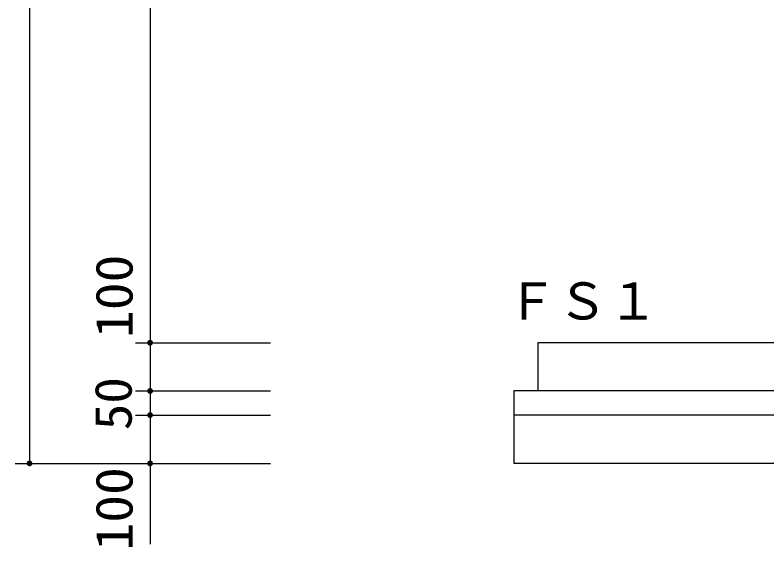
# Model space of a CAD drawing. Units: millimetres, scale not verified. Extents: x -8910 to 8910, y -6308 to 6308.
# Drawn here: x -610 to 949, y -69 to 1033 of the extents above; entities that cross this region are included whole.
import ezdxf
from ezdxf.enums import TextEntityAlignment as Align

# ---------------------------------------------------------------- set-up
doc = ezdxf.new("R2010")
doc.units = ezdxf.units.MM
doc.header["$LTSCALE"] = 30
for name, color, linetype, lineweight in [('0-4_機器', 2, 'Continuous', 25), ('0-6_製作', 5, 'Continuous', 25), ('0-8_08', 2, 'Continuous', 25)]:
    doc.layers.add(name, color=color, linetype=linetype, lineweight=lineweight)
doc.styles.add('ＭＳ ゴシック', font='')
doc.styles.get('ＭＳ ゴシック').set_extended_font_data('MS Gothic')

msp = doc.modelspace()

# ---------------------------------------------------------------- linework, layer by layer
at = {"layer": '0-4_機器'}
for p, q in [((1493.85, 353.74), (473.85, 353.74)), ((473.85, 353.74), (473.85, 253.74)), ((423.86, 253.74), (423.86, 103.74)), ((1543.85, 253.74), (423.86, 253.74)), ((1543.85, 103.74), (423.86, 103.74))]:
    msp.add_line(p, q, dxfattribs=at)
at = {"layer": '0-6_製作', "color": 2}
for p, q in [((-580.05, 2233.74), (-580.05, 103.74)), ((-330.05, 2133.74), (-330.05, 353.74)), ((-360.05, 353.74), (-80.5, 353.74)), ((-330.05, 353.74), (-330.05, 253.74)), ((-360.05, 253.74), (-80.5, 253.74)), ((-330.05, 253.74), (-330.05, 203.74)), ((-360.05, 203.74), (-80.5, 203.74)), ((-330.05, 203.74), (-330.05, 103.74)), ((-610.05, 103.74), (-330.05, 103.74)), ((-360.05, 103.74), (-80.5, 103.74)), ((-330.05, 103.74), (-330.05, -63.52))]:
    msp.add_line(p, q, dxfattribs=at)
at = {"layer": '0-6_製作'}
for points in [[(-330.05, 359.74), (-336.04, 354.12), (-335.94, 354.87)], [(-330.05, 353.74), (-336.04, 354.12), (-330.05, 359.74)], [(-330.05, 359.74), (-335.94, 354.87), (-330.8, 359.7)], [(-330.8, 359.7), (-335.94, 354.87), (-335.76, 355.6)], [(-330.8, 359.7), (-335.76, 355.6), (-331.54, 359.55)], [(-331.54, 359.55), (-335.76, 355.6), (-335.48, 356.3)], [(-331.54, 359.55), (-335.48, 356.3), (-332.26, 359.32)], [(-332.26, 359.32), (-335.48, 356.3), (-335.12, 356.96)], [(-332.26, 359.32), (-335.12, 356.96), (-332.94, 359)], [(-332.94, 359), (-335.12, 356.96), (-334.67, 357.57)], [(-332.94, 359), (-334.67, 357.57), (-333.58, 358.6)], [(-333.58, 358.6), (-334.67, 357.57), (-334.16, 358.12)], [(-329.67, 359.73), (-330.05, 353.74), (-330.05, 359.74)], [(-328.93, 359.64), (-330.05, 353.74), (-329.67, 359.73)], [(-328.2, 359.45), (-330.05, 353.74), (-328.93, 359.64)], [(-327.5, 359.17), (-330.05, 353.74), (-328.2, 359.45)], [(-326.84, 358.81), (-330.05, 353.74), (-327.5, 359.17)], [(-326.23, 358.37), (-330.05, 353.74), (-326.84, 358.81)], [(-330.05, 353.74), (-336.05, 353.74), (-336.04, 354.12)], [(-330.05, 353.74), (-336, 352.99), (-336.05, 353.74)], [(-330.05, 353.74), (-335.86, 352.25), (-336, 352.99)], [(-330.05, 353.74), (-335.63, 351.53), (-335.86, 352.25)], [(-330.05, 353.74), (-335.31, 350.85), (-335.63, 351.53)], [(-330.05, 353.74), (-334.9, 350.22), (-335.31, 350.85)], [(-330.05, 353.74), (-334.42, 349.64), (-334.9, 350.22)], [(-330.05, 353.74), (-333.88, 349.12), (-334.42, 349.64)], [(-330.05, 347.74), (-333.88, 349.12), (-330.05, 353.74)], [(-330.05, 347.74), (-333.27, 348.68), (-333.88, 349.12)], [(-330.05, 347.74), (-332.61, 348.31), (-333.27, 348.68)], [(-330.05, 347.74), (-331.9, 348.04), (-332.61, 348.31)], [(-330.05, 347.74), (-331.17, 347.85), (-331.9, 348.04)], [(-330.05, 347.74), (-330.43, 347.75), (-331.17, 347.85)], [(-325.68, 357.85), (-330.05, 353.74), (-326.23, 358.37)], [(-325.2, 357.27), (-330.05, 353.74), (-325.68, 357.85)], [(-325.2, 357.27), (-324.05, 353.74), (-330.05, 353.74)], [(-324.05, 353.74), (-330.05, 347.74), (-330.05, 353.74)], [(-324.06, 353.37), (-330.05, 347.74), (-324.05, 353.74)], [(-324.16, 352.62), (-330.05, 347.74), (-324.06, 353.37)], [(-324.16, 352.62), (-329.3, 347.79), (-330.05, 347.74)], [(-324.34, 351.89), (-329.3, 347.79), (-324.16, 352.62)], [(-324.34, 351.89), (-328.56, 347.93), (-329.3, 347.79)], [(-324.62, 351.19), (-328.56, 347.93), (-324.34, 351.89)], [(-324.62, 351.19), (-327.84, 348.16), (-328.56, 347.93)], [(-324.98, 350.53), (-327.84, 348.16), (-324.62, 351.19)], [(-324.98, 350.53), (-327.16, 348.48), (-327.84, 348.16)], [(-325.43, 349.92), (-327.16, 348.48), (-324.98, 350.53)], [(-325.43, 349.92), (-326.52, 348.89), (-327.16, 348.48)], [(-325.94, 349.37), (-326.52, 348.89), (-325.43, 349.92)], [(-324.79, 356.63), (-324.05, 353.74), (-325.2, 357.27)], [(-324.47, 355.95), (-324.05, 353.74), (-324.79, 356.63)], [(-324.24, 355.23), (-324.05, 353.74), (-324.47, 355.95)], [(-324.1, 354.49), (-324.05, 353.74), (-324.24, 355.23)], [(-331.54, 259.55), (-336.05, 253.74), (-336.04, 254.12)], [(-331.54, 259.55), (-330.05, 253.74), (-336.05, 253.74)], [(-330.05, 253.74), (-336, 252.99), (-336.05, 253.74)], [(-331.54, 259.55), (-336.04, 254.12), (-332.26, 259.32)], [(-332.26, 259.32), (-336.04, 254.12), (-335.94, 254.87)], [(-330.05, 253.74), (-335.86, 252.25), (-336, 252.99)], [(-332.26, 259.32), (-335.94, 254.87), (-332.94, 259)], [(-332.94, 259), (-335.94, 254.87), (-335.76, 255.6)], [(-330.05, 253.74), (-335.63, 251.53), (-335.86, 252.25)], [(-332.94, 259), (-335.76, 255.6), (-333.58, 258.6)], [(-333.58, 258.6), (-335.76, 255.6), (-335.48, 256.3)], [(-330.05, 253.74), (-335.31, 250.85), (-335.63, 251.53)], [(-333.58, 258.6), (-335.48, 256.3), (-334.16, 258.12)], [(-334.16, 258.12), (-335.48, 256.3), (-335.12, 256.96)], [(-330.05, 253.74), (-334.9, 250.22), (-335.31, 250.85)], [(-334.16, 258.12), (-335.12, 256.96), (-334.67, 257.57)], [(-330.05, 253.74), (-334.42, 249.64), (-334.9, 250.22)], [(-330.05, 253.74), (-333.88, 249.12), (-334.42, 249.64)], [(-330.05, 253.74), (-333.27, 248.68), (-333.88, 249.12)], [(-330.05, 247.74), (-333.27, 248.68), (-330.05, 253.74)], [(-330.8, 259.7), (-330.05, 253.74), (-331.54, 259.55)], [(-330.05, 259.74), (-330.05, 253.74), (-330.8, 259.7)], [(-329.67, 259.73), (-330.05, 253.74), (-330.05, 259.74)], [(-328.93, 259.64), (-330.05, 253.74), (-329.67, 259.73)], [(-328.2, 259.45), (-330.05, 253.74), (-328.93, 259.64)], [(-327.5, 259.17), (-330.05, 253.74), (-328.2, 259.45)], [(-326.84, 258.81), (-330.05, 253.74), (-327.5, 259.17)], [(-326.23, 258.37), (-330.05, 253.74), (-326.84, 258.81)], [(-326.23, 258.37), (-324.05, 253.74), (-330.05, 253.74)], [(-324.05, 253.74), (-330.05, 247.74), (-330.05, 253.74)], [(-324.05, 253.74), (-329.3, 247.79), (-330.05, 247.74)], [(-324.05, 253.74), (-328.56, 247.93), (-329.3, 247.79)], [(-324.05, 253.74), (-327.84, 248.16), (-328.56, 247.93)], [(-324.06, 253.37), (-327.84, 248.16), (-324.05, 253.74)], [(-324.16, 252.62), (-327.84, 248.16), (-324.06, 253.37)], [(-324.16, 252.62), (-327.16, 248.49), (-327.84, 248.16)], [(-324.34, 251.89), (-327.16, 248.49), (-324.16, 252.62)], [(-324.34, 251.89), (-326.52, 248.89), (-327.16, 248.49)], [(-324.62, 251.19), (-326.52, 248.89), (-324.34, 251.89)], [(-324.62, 251.19), (-325.94, 249.37), (-326.52, 248.89)], [(-325.68, 257.85), (-324.05, 253.74), (-326.23, 258.37)], [(-324.98, 250.53), (-325.94, 249.37), (-324.62, 251.19)], [(-324.98, 250.53), (-325.43, 249.92), (-325.94, 249.37)], [(-325.2, 257.27), (-324.05, 253.74), (-325.68, 257.85)], [(-324.79, 256.63), (-324.05, 253.74), (-325.2, 257.27)], [(-324.47, 255.95), (-324.05, 253.74), (-324.79, 256.63)], [(-324.24, 255.24), (-324.05, 253.74), (-324.47, 255.95)], [(-324.1, 254.5), (-324.05, 253.74), (-324.24, 255.24)], [(-330.05, 247.74), (-332.61, 248.31), (-333.27, 248.68)], [(-330.05, 247.74), (-331.9, 248.04), (-332.61, 248.31)], [(-330.05, 247.74), (-331.17, 247.85), (-331.9, 248.04)], [(-330.05, 247.74), (-330.43, 247.76), (-331.17, 247.85)], [(-332.26, 209.32), (-336.05, 203.74), (-332.94, 209)], [(-332.26, 209.32), (-330.05, 203.74), (-336.05, 203.74)], [(-332.94, 209), (-336.05, 203.74), (-336.04, 204.12)], [(-330.05, 203.74), (-336, 202.99), (-336.05, 203.74)], [(-332.94, 209), (-336.04, 204.12), (-333.58, 208.6)], [(-333.58, 208.6), (-336.04, 204.12), (-335.94, 204.87)], [(-330.05, 203.74), (-335.86, 202.25), (-336, 202.99)], [(-333.58, 208.6), (-335.94, 204.87), (-334.16, 208.12)], [(-334.16, 208.12), (-335.94, 204.87), (-335.76, 205.6)], [(-330.05, 203.74), (-335.63, 201.53), (-335.86, 202.25)], [(-334.16, 208.12), (-335.76, 205.6), (-334.67, 207.57)], [(-334.67, 207.57), (-335.76, 205.6), (-335.48, 206.3)], [(-330.05, 203.74), (-335.31, 200.85), (-335.63, 201.53)], [(-334.67, 207.57), (-335.48, 206.3), (-335.12, 206.96)], [(-330.05, 203.74), (-334.9, 200.22), (-335.31, 200.85)], [(-330.05, 203.74), (-334.42, 199.64), (-334.9, 200.22)], [(-330.05, 203.74), (-333.88, 199.12), (-334.42, 199.64)], [(-330.05, 203.74), (-333.27, 198.68), (-333.88, 199.12)], [(-330.05, 203.74), (-332.61, 198.31), (-333.27, 198.68)], [(-330.05, 197.74), (-332.61, 198.31), (-330.05, 203.74)], [(-331.54, 209.55), (-330.05, 203.74), (-332.26, 209.32)], [(-330.8, 209.7), (-330.05, 203.74), (-331.54, 209.55)], [(-330.05, 209.74), (-330.05, 203.74), (-330.8, 209.7)], [(-329.67, 209.73), (-330.05, 203.74), (-330.05, 209.74)], [(-328.93, 209.64), (-330.05, 203.74), (-329.67, 209.73)], [(-328.2, 209.45), (-330.05, 203.74), (-328.93, 209.64)], [(-327.5, 209.17), (-330.05, 203.74), (-328.2, 209.45)], [(-326.84, 208.81), (-330.05, 203.74), (-327.5, 209.17)], [(-326.84, 208.81), (-324.05, 203.74), (-330.05, 203.74)], [(-324.05, 203.74), (-330.05, 197.74), (-330.05, 203.74)], [(-324.05, 203.74), (-329.3, 197.79), (-330.05, 197.74)], [(-324.05, 203.74), (-328.56, 197.93), (-329.3, 197.79)], [(-324.05, 203.74), (-327.84, 198.16), (-328.56, 197.93)], [(-324.05, 203.74), (-327.16, 198.49), (-327.84, 198.16)], [(-324.06, 203.37), (-327.16, 198.49), (-324.05, 203.74)], [(-324.06, 203.37), (-326.52, 198.89), (-327.16, 198.49)], [(-326.23, 208.37), (-324.05, 203.74), (-326.84, 208.81)], [(-324.16, 202.62), (-326.52, 198.89), (-324.06, 203.37)], [(-325.68, 207.85), (-324.05, 203.74), (-326.23, 208.37)], [(-325.2, 207.27), (-324.05, 203.74), (-325.68, 207.85)], [(-324.79, 206.63), (-324.05, 203.74), (-325.2, 207.27)], [(-324.47, 205.95), (-324.05, 203.74), (-324.79, 206.63)], [(-324.24, 205.24), (-324.05, 203.74), (-324.47, 205.95)], [(-324.1, 204.49), (-324.05, 203.74), (-324.24, 205.24)], [(-330.05, 197.74), (-331.9, 198.04), (-332.61, 198.31)], [(-330.05, 197.74), (-331.17, 197.85), (-331.9, 198.04)], [(-330.05, 197.74), (-330.43, 197.75), (-331.17, 197.85)], [(-324.16, 202.62), (-325.94, 199.37), (-326.52, 198.89)], [(-324.34, 201.89), (-325.94, 199.37), (-324.16, 202.62)], [(-324.34, 201.89), (-325.43, 199.92), (-325.94, 199.37)], [(-324.62, 201.19), (-325.43, 199.92), (-324.34, 201.89)], [(-324.62, 201.19), (-324.98, 200.53), (-325.43, 199.92)], [(-582.26, 109.32), (-580.05, 103.74), (-582.94, 109)], [(-581.54, 109.55), (-580.05, 103.74), (-582.26, 109.32)], [(-580.8, 109.69), (-580.05, 103.74), (-581.54, 109.55)], [(-580.05, 109.74), (-580.05, 103.74), (-580.8, 109.69)], [(-579.67, 109.73), (-580.05, 103.74), (-580.05, 109.74)], [(-578.93, 109.64), (-580.05, 103.74), (-579.67, 109.73)], [(-578.93, 109.64), (-574.05, 103.74), (-580.05, 103.74)], [(-578.2, 109.45), (-574.05, 103.74), (-578.93, 109.64)], [(-577.5, 109.17), (-574.05, 103.74), (-578.2, 109.45)], [(-576.84, 108.81), (-574.05, 103.74), (-577.5, 109.17)], [(-332.26, 109.32), (-330.05, 103.74), (-332.94, 109)], [(-331.54, 109.55), (-330.05, 103.74), (-332.26, 109.32)], [(-330.8, 109.69), (-330.05, 103.74), (-331.54, 109.55)], [(-330.05, 109.74), (-330.05, 103.74), (-330.8, 109.69)], [(-329.67, 109.73), (-330.05, 103.74), (-330.05, 109.74)], [(-328.93, 109.64), (-330.05, 103.74), (-329.67, 109.73)], [(-328.2, 109.45), (-330.05, 103.74), (-328.93, 109.64)], [(-328.2, 109.45), (-324.05, 103.74), (-330.05, 103.74)], [(-327.5, 109.17), (-324.05, 103.74), (-328.2, 109.45)], [(-326.84, 108.81), (-324.05, 103.74), (-327.5, 109.17)], [(-585.48, 106.3), (-586.05, 103.74), (-585.76, 105.6)], [(-585.48, 106.3), (-580.05, 103.74), (-586.05, 103.74)], [(-585.76, 105.6), (-586.05, 103.74), (-586.04, 104.12)], [(-580.05, 103.74), (-586, 102.99), (-586.05, 103.74)], [(-585.76, 105.6), (-586.04, 104.12), (-585.94, 104.87)], [(-580.05, 103.74), (-585.86, 102.25), (-586, 102.99)], [(-580.05, 103.74), (-585.63, 101.53), (-585.86, 102.25)], [(-580.05, 103.74), (-585.31, 100.85), (-585.63, 101.53)], [(-585.12, 106.96), (-580.05, 103.74), (-585.48, 106.3)], [(-580.05, 103.74), (-584.9, 100.21), (-585.31, 100.85)], [(-584.67, 107.57), (-580.05, 103.74), (-585.12, 106.96)], [(-580.05, 103.74), (-584.42, 99.63), (-584.9, 100.21)], [(-584.16, 108.12), (-580.05, 103.74), (-584.67, 107.57)], [(-580.05, 103.74), (-583.88, 99.12), (-584.42, 99.63)], [(-583.58, 108.6), (-580.05, 103.74), (-584.16, 108.12)], [(-580.05, 103.74), (-583.27, 98.68), (-583.88, 99.12)], [(-582.94, 109), (-580.05, 103.74), (-583.58, 108.6)], [(-580.05, 103.74), (-582.61, 98.31), (-583.27, 98.68)], [(-580.05, 103.74), (-581.9, 98.04), (-582.61, 98.31)], [(-580.05, 103.74), (-581.17, 97.85), (-581.9, 98.04)], [(-580.05, 103.74), (-580.43, 97.75), (-581.17, 97.85)], [(-580.05, 97.74), (-580.43, 97.75), (-580.05, 103.74)], [(-574.05, 103.74), (-580.05, 97.74), (-580.05, 103.74)], [(-574.05, 103.74), (-579.3, 97.79), (-580.05, 97.74)], [(-574.05, 103.74), (-578.56, 97.93), (-579.3, 97.79)], [(-574.05, 103.74), (-577.84, 98.16), (-578.56, 97.93)], [(-574.05, 103.74), (-577.16, 98.48), (-577.84, 98.16)], [(-574.05, 103.74), (-576.52, 98.89), (-577.16, 98.48)], [(-576.23, 108.36), (-574.05, 103.74), (-576.84, 108.81)], [(-574.05, 103.74), (-575.94, 99.37), (-576.52, 98.89)], [(-575.68, 107.85), (-574.05, 103.74), (-576.23, 108.36)], [(-574.05, 103.74), (-575.43, 99.92), (-575.94, 99.37)], [(-575.2, 107.27), (-574.05, 103.74), (-575.68, 107.85)], [(-574.05, 103.74), (-574.98, 100.53), (-575.43, 99.92)], [(-574.79, 106.63), (-574.05, 103.74), (-575.2, 107.27)], [(-574.05, 103.74), (-574.62, 101.19), (-574.98, 100.53)], [(-574.47, 105.95), (-574.05, 103.74), (-574.79, 106.63)], [(-574.05, 103.74), (-574.34, 101.89), (-574.62, 101.19)], [(-574.24, 105.23), (-574.05, 103.74), (-574.47, 105.95)], [(-574.06, 103.36), (-574.34, 101.89), (-574.05, 103.74)], [(-574.06, 103.36), (-574.16, 102.62), (-574.34, 101.89)], [(-574.1, 104.49), (-574.05, 103.74), (-574.24, 105.23)], [(-334.67, 107.57), (-336.05, 103.74), (-335.12, 106.96)], [(-334.67, 107.57), (-330.05, 103.74), (-336.05, 103.74)], [(-335.12, 106.96), (-336.05, 103.74), (-336.04, 104.12)], [(-330.05, 103.74), (-336, 102.99), (-336.05, 103.74)], [(-335.12, 106.96), (-336.04, 104.12), (-335.48, 106.3)], [(-335.48, 106.3), (-336.04, 104.12), (-335.94, 104.87)], [(-330.05, 103.74), (-335.86, 102.25), (-336, 102.99)], [(-335.48, 106.3), (-335.94, 104.87), (-335.76, 105.6)], [(-330.05, 103.74), (-335.63, 101.53), (-335.86, 102.25)], [(-330.05, 103.74), (-335.31, 100.85), (-335.63, 101.53)], [(-330.05, 103.74), (-334.9, 100.21), (-335.31, 100.85)], [(-330.05, 103.74), (-334.42, 99.63), (-334.9, 100.21)], [(-334.16, 108.12), (-330.05, 103.74), (-334.67, 107.57)], [(-330.05, 103.74), (-333.88, 99.12), (-334.42, 99.63)], [(-333.58, 108.6), (-330.05, 103.74), (-334.16, 108.12)], [(-330.05, 103.74), (-333.27, 98.68), (-333.88, 99.12)], [(-332.94, 109), (-330.05, 103.74), (-333.58, 108.6)], [(-330.05, 103.74), (-332.61, 98.31), (-333.27, 98.68)], [(-330.05, 103.74), (-331.9, 98.04), (-332.61, 98.31)], [(-330.05, 103.74), (-331.17, 97.85), (-331.9, 98.04)], [(-330.05, 97.74), (-331.17, 97.85), (-330.05, 103.74)], [(-330.05, 97.74), (-330.43, 97.75), (-331.17, 97.85)], [(-324.05, 103.74), (-330.05, 97.74), (-330.05, 103.74)], [(-324.05, 103.74), (-329.3, 97.79), (-330.05, 97.74)], [(-324.05, 103.74), (-328.56, 97.93), (-329.3, 97.79)], [(-324.05, 103.74), (-327.84, 98.16), (-328.56, 97.93)], [(-324.05, 103.74), (-327.16, 98.48), (-327.84, 98.16)], [(-324.05, 103.74), (-326.52, 98.89), (-327.16, 98.48)], [(-326.23, 108.36), (-324.05, 103.74), (-326.84, 108.81)], [(-324.05, 103.74), (-325.94, 99.37), (-326.52, 98.89)], [(-325.68, 107.85), (-324.05, 103.74), (-326.23, 108.36)], [(-324.05, 103.74), (-325.43, 99.92), (-325.94, 99.37)], [(-325.2, 107.27), (-324.05, 103.74), (-325.68, 107.85)], [(-324.05, 103.74), (-324.98, 100.53), (-325.43, 99.92)], [(-324.79, 106.63), (-324.05, 103.74), (-325.2, 107.27)], [(-324.06, 103.36), (-324.98, 100.53), (-324.05, 103.74)], [(-324.06, 103.36), (-324.62, 101.19), (-324.98, 100.53)], [(-324.47, 105.95), (-324.05, 103.74), (-324.79, 106.63)], [(-324.16, 102.62), (-324.62, 101.19), (-324.06, 103.36)], [(-324.16, 102.62), (-324.34, 101.89), (-324.62, 101.19)], [(-324.24, 105.23), (-324.05, 103.74), (-324.47, 105.95)], [(-324.1, 104.49), (-324.05, 103.74), (-324.24, 105.23)]]:
    msp.add_solid(points, dxfattribs=at)
at = {"layer": '0-8_08'}
msp.add_line((1543.85, 203.74), (423.86, 203.74), dxfattribs=at)

# ---------------------------------------------------------------- texts
at = {"layer": '0-6_製作', "color": 4, "style": 'ＭＳ ゴシック'}
for s, width, p in [('100', 1.1, (-343.27, 363.55)), ('50', 1.05, (-345.05, 172.49)), ('100', 1.1, (-343.27, -76.8))]:
    msp.add_text(s, height=76.98, rotation=90, dxfattribs=dict(at, width=width)).set_placement(p, align=Align.BOTTOM_LEFT)
msp.add_text('ＦＳ１', height=76.98, dxfattribs=at).set_placement((408.85, 378.74), align=Align.BOTTOM_LEFT)

doc.saveas('drawing.dxf')
